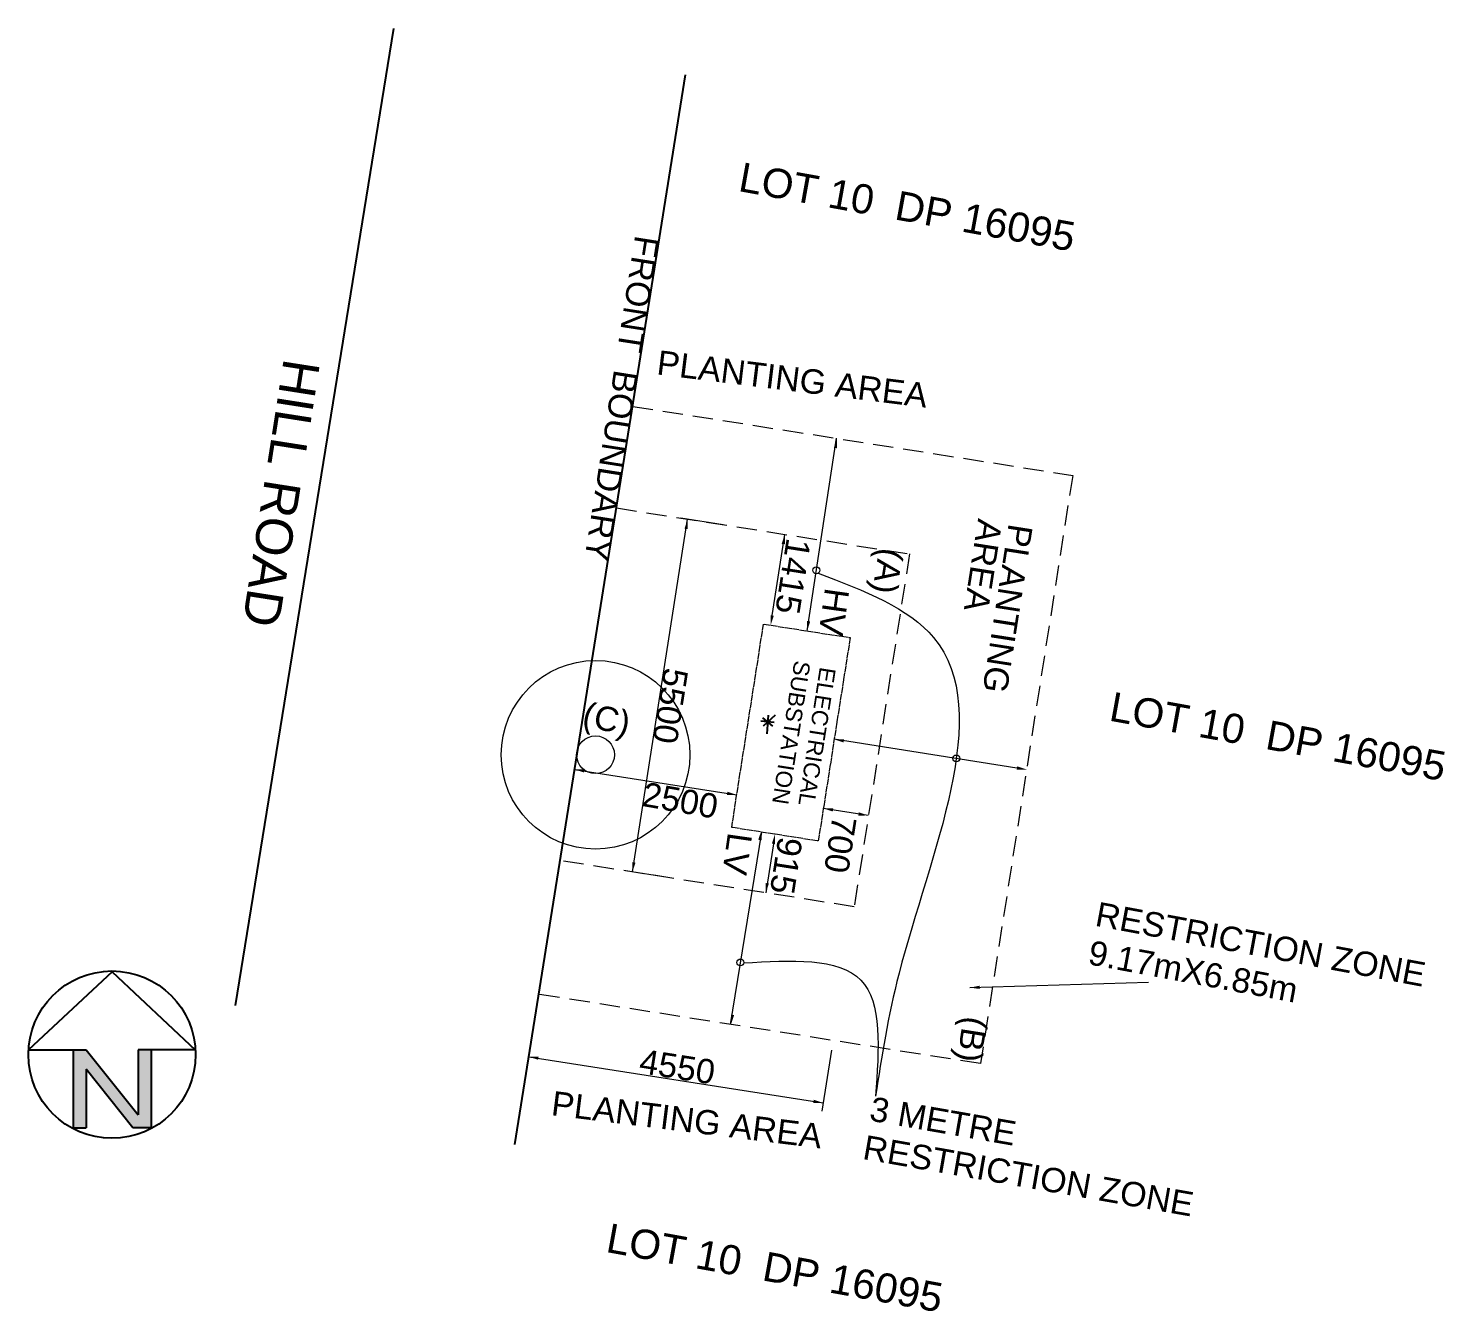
# Paper-space layout 's2 of 2' of a CAD drawing. Header units: metres. Extents: x -1806 to 17358, y -2633 to 1911.
# Drawn here: x -759.5 to -541.3, y 366.5 to 564.2 of the extents above; entities that cross this region are included whole.
import ezdxf
from ezdxf.enums import TextEntityAlignment as Align

# ---------------------------------------------------------------- set-up
doc = ezdxf.new("R2010")
doc.units = ezdxf.units.M
doc.linetypes.add('Cable Exist OH', pattern=[1, 1, 0])
doc.linetypes.add('HIDDEN2', pattern=[0.1875, 0.125, -0.0625])
doc.layers.get('0').update_dxf_attribs({"color": 6})
doc.layers.add('Notes', color=7, linetype='Continuous')
doc.styles.get("Standard").update_dxf_attribs({"font": 'arial.ttf'})

# ---------------------------------------------------------------- blocks, each defined once
blk = doc.blocks.new('NorthPnt 10')
blk.add_hatch(color=256).paths.add_polyline_path([(-6, -23.999), (-4, -23.999), (-4, -15.002), (3.197, -23.999), (6, -23.999), (6, -11.999), (4, -11.999), (4, -21.999), (-4, -11.999), (-6, -11.999)])
for p, q in [((0, 0), (-12.86, -11.999)), ((0, 0), (12.782, -11.999)), ((-12.86, -11.999), (-6, -11.999)), ((-6, -11.999), (-6, -23.999)), ((-6, -11.999), (-4, -11.999)), ((-4, -11.999), (4, -21.999)), ((4, -11.999), (4, -21.999)), ((6, -11.999), (4, -11.999)), ((6, -11.999), (6, -23.999)), ((12.782, -11.999), (6, -11.999)), ((3.195, -23.996), (-4, -15.002)), ((-4, -15.002), (-4, -23.999)), ((-6, -23.999), (-4, -23.999)), ((6, -23.999), (3.195, -23.999))]:
    blk.add_line(p, q)
blk.add_circle((-0.013, -12.745), 12.885)

psp = doc.layouts.new('s2 of 2')

# ---------------------------------------------------------------- linework, layer by layer
at = {"layer": 'Notes', "ltscale": 0.2}
psp.add_line((-727.62, 413.69), (-703.2, 564.2), dxfattribs=at)
at = {"layer": 'Notes'}
for p, q in [((-684.58, 392.3), (-658.25, 557.05)), ((-644.47, 458.41), (-646.33, 456.74)), ((-645.52, 458.44), (-645.76, 455.53)), ((-644.61, 457.31), (-646.66, 457.47)), ((-644.82, 456.73), (-646.35, 458.01))]:
    psp.add_line(p, q, dxfattribs=at)
at = {"layer": 'Notes', "color": 2, "linetype": 'HIDDEN2', "lineweight": 0, "ltscale": 25}
for p, q in [((-680.89, 415.43), (-666.41, 505.98)), ((-666.41, 505.98), (-598.63, 495.35)), ((-598.63, 495.35), (-612.83, 404.75)), ((-668.91, 490.33), (-623.77, 483.25)), ((-623.77, 483.25), (-632.29, 428.91)), ((-632.29, 428.91), (-677.59, 436.02)), ((-612.83, 404.75), (-680.89, 415.43))]:
    psp.add_line(p, q, dxfattribs=at)
at = {"layer": 'Notes', "color": 7, "lineweight": 0}
for p, q in [((-639.53, 471.4), (-635.03, 501.09)), ((-652.45, 487.74), (-659.01, 488.77)), ((-666.46, 434.27), (-657.94, 488.61)), ((-644.93, 473.76), (-642.97, 486.26)), ((-607.21, 450.28), (-635.37, 454.7)), ((-675.35, 450.06), (-650.37, 446.15)), ((-630.12, 442.97), (-637.04, 444.05)), ((-646.57, 440.41), (-651.37, 410.77)), ((-644.72, 438.6), (-645.91, 431.05)), ((-660.98, 433.41), (-667.53, 434.44)), ((-614.45, 416.46), (-586.96, 417.32)), ((-635.79, 406.84), (-637.27, 397.42)), ((-682.42, 405.82), (-637.06, 398.7))]:
    psp.add_line(p, q, dxfattribs=at)
at = {"layer": 'Notes', "color": 2, "linetype": 'Cable Exist OH', "lineweight": 0, "flags": 128}
psp.add_lwpolyline([(-632.91, 470.36), (-637.82, 439.04), (-651.16, 441.13), (-646.25, 472.45)], close=True, dxfattribs=at)
at = {"layer": 'Notes', "color": 7, "lineweight": 0}
for centre, radius in [((-638.12, 480.73), 0.534), ((-672.13, 452.32), 14.53), ((-672.13, 452.32), 2.91), ((-616.55, 451.75), 0.534), ((-649.82, 420.33), 0.534)]:
    psp.add_circle(centre, radius, dxfattribs=at)
psp.add_open_spline([(-637.83, 480.28), (-630.71, 477.64), (-606.44, 467.82), (-624.53, 428.48), (-628.05, 405.87), (-629, 399.76)], degree=3, knots=[1.837908, 1.837908, 1.837908, 1.837908, 22.37675, 74.349283, 93.600281, 93.600281, 93.600281, 93.600281], dxfattribs=at)
psp.add_spline([(-649.33, 420.26), (-631.27, 417.63), (-629, 399.76)], degree=3, dxfattribs=at)
for points in [[(-634.92, 499.52), (-635.41, 499.6), (-634.93, 501.04)], [(-658.42, 487.16), (-657.92, 487.08), (-657.94, 488.61)], [(-643.45, 484.81), (-642.95, 484.74), (-642.97, 486.26)], [(-644.68, 473.72), (-645.17, 473.8), (-645.16, 472.28)], [(-639.56, 472.92), (-639.06, 472.84), (-639.53, 471.4)], [(-633.93, 454.22), (-633.85, 454.71), (-635.37, 454.7)], [(-673.93, 449.6), (-673.85, 450.09), (-675.37, 450.08)], [(-607.17, 450.53), (-607.25, 450.04), (-605.73, 450.05)], [(-651.9, 446.13), (-651.82, 446.63), (-650.37, 446.15)], [(-635.59, 443.58), (-635.52, 444.07), (-637.04, 444.05)], [(-631.64, 442.96), (-631.57, 443.45), (-630.12, 442.97)], [(-647.06, 439.24), (-646.56, 439.16), (-646.57, 440.68)], [(-644.97, 438.64), (-644.48, 438.57), (-644.49, 440.09)], [(-666.47, 435.79), (-665.98, 435.71), (-666.46, 434.27)], [(-645.43, 432.49), (-645.92, 432.57), (-645.91, 431.05)], [(-612.94, 416.25), (-612.96, 416.75), (-614.45, 416.46)], [(-650.78, 412.22), (-651.28, 412.3), (-651.26, 410.78)], [(-680.98, 405.34), (-680.9, 405.84), (-682.42, 405.82)], [(-638.59, 398.69), (-638.51, 399.18), (-637.06, 398.7)]]:
    psp.add_solid(points, dxfattribs=at)

# ---------------------------------------------------------------- block references
at = {"layer": 'Notes', "color": 7}
psp.add_blockref('NorthPnt 10', (-746.61, 418.88), dxfattribs=at)

# ---------------------------------------------------------------- texts
at = {"layer": 'Notes', "lineweight": 0}
for p in [(-650.3, 539.17), (-593.19, 457.61), (-670.7, 375.77)]:
    psp.add_text('LOT 10  DP 16095', height=4.5, rotation=349.7211, dxfattribs=at).set_placement(p)
at = {"layer": 'Notes', "color": 7, "lineweight": 0}
for s, rotation, p in [('FRONT  BOUNDARY', 261.0869, (-666.01, 532.46)), ('PLANTING AREA', 352.9414, (-662.84, 510.92)), ('AREA', 261.0869, (-613.18, 488.8)), ('PLANTING', 261.0869, (-608.47, 488.05)), ('1415', 261.0869, (-642.66, 485.84)), ('(A)', 261.0869, (-628.42, 484.33)), ('HV', 261.8932, (-636.75, 478.17)), ('5500', 261.0869, (-661.54, 465.89)), ('(C)', 347.1711, (-674.37, 456.85)), ('2500', 350.0554, (-665.14, 444.46)), ('700', 261.0869, (-635.59, 443.09)), ('LV', 261.8932, (-651.71, 440.48)), ('915', 261.0869, (-643.94, 439.84)), ('RESTRICTION ZONE', 349.4515, (-595.34, 426.01)), ('9.17mX6.85m', 349.4515, (-596.44, 420.09)), ('(B)', 261.0869, (-615.42, 412.19)), ('4550', 351.0869, (-665.57, 403.33)), ('PLANTING AREA', 352.9414, (-679.09, 396.83)), ('3 METRE', 350.0707, (-630.1, 396.01)), ('RESTRICTION ZONE', 350.0707, (-631.14, 390.08))]:
    psp.add_text(s, height=3.75, rotation=rotation, dxfattribs=at).set_placement(p)
for s, height, p in [('HILL ROAD', 5.625, (-720.56, 492.59)), ('SUBSTATION', 2.5, (-641.97, 455.73)), ('ELECTRICAL', 2.5, (-638, 455.11))]:
    psp.add_text(s, height=height, rotation=261.0869, dxfattribs=at).set_placement(p, align=Align.MIDDLE)

doc.saveas('drawing.dxf')
